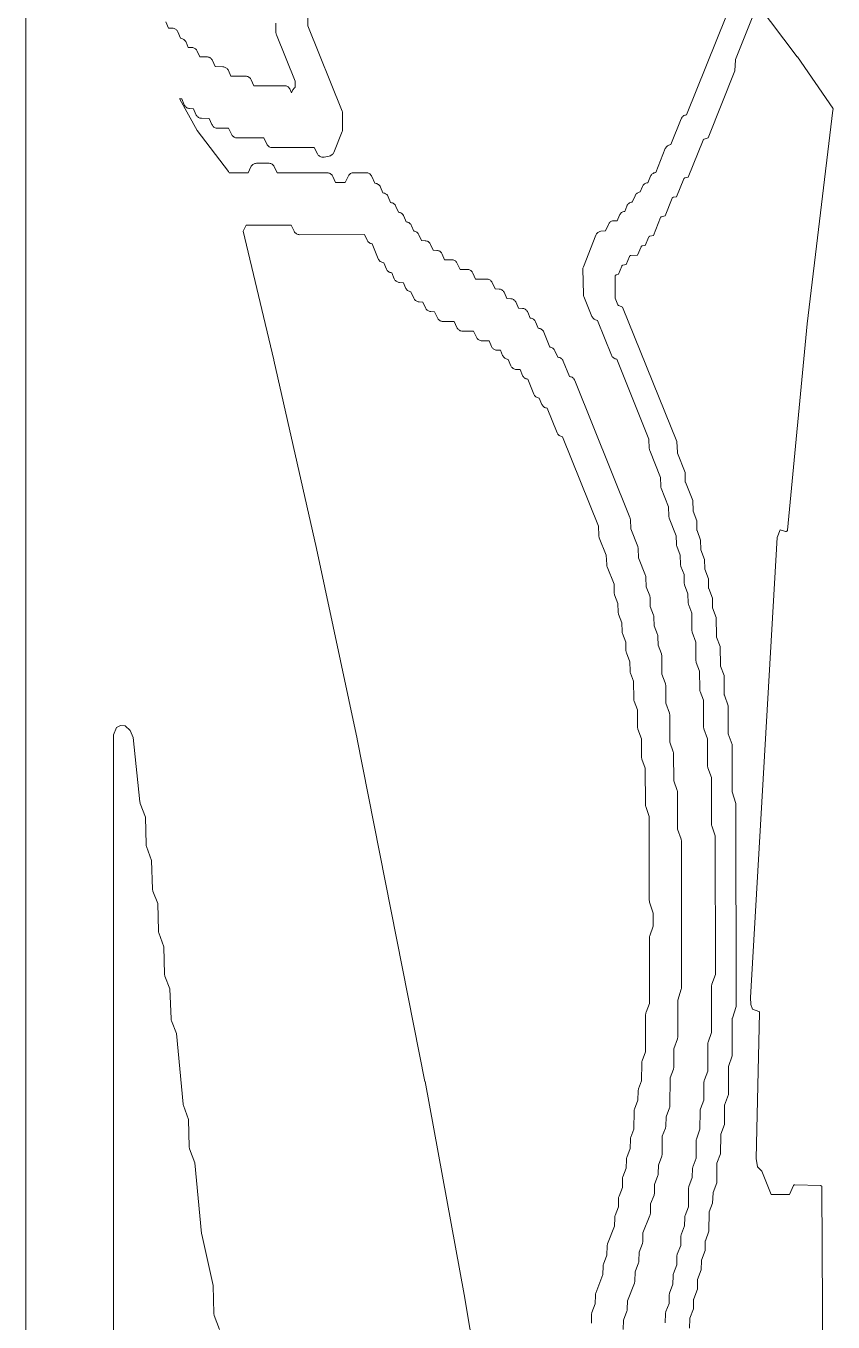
# Model space of a CAD drawing. Header units: inches. Extents: x 36 to 190, y -75 to 56.
# Drawn here: x 36.25 to 39.52, y -5.34 to -0.09 of the extents above; entities that cross this region are included whole.
import ezdxf

# ---------------------------------------------------------------- set-up
doc = ezdxf.new("R2010")
doc.units = ezdxf.units.IN
doc.layers.add('01_ORIGINAL_CAD', color=7, linetype='CONTINUOUS', lineweight=20)
doc.layers.add('03_ADDED_AREAS_SAME_COMPOSITION', color=7, linetype='CONTINUOUS', lineweight=15)

# ---------------------------------------------------------------- blocks, each defined once
blk = doc.blocks.new('04_NAUTILUS')
at = {"layer": '01_ORIGINAL_CAD'}
blk.add_line((36.2477, 17.9065), (36.2477, 55.9005), dxfattribs=at)
at = {"layer": '03_ADDED_AREAS_SAME_COMPOSITION'}
for points in [[(37.2598, 45.9231), (37.2611, 45.8849), (37.2614, 45.8821), (37.262, 45.8792), (37.2629, 45.8765), (37.3385, 45.688), (37.3386, 45.6627), (37.3385, 45.6627), (37.3359, 45.6609), (37.3337, 45.6588), (37.3316, 45.6564), (37.33, 45.6537), (37.3286, 45.6509), (37.3246, 45.6412), (37.3182, 45.6551), (37.3167, 45.6579), (37.3149, 45.6605), (37.3127, 45.6628), (37.3103, 45.6649), (37.3077, 45.6666), (37.3048, 45.6679), (37.3018, 45.6689), (37.2987, 45.6695), (37.2955, 45.6697), (37.1718, 45.6699), (37.1608, 45.6941), (37.1593, 45.6969), (37.1574, 45.6994), (37.1553, 45.7018), (37.1529, 45.7038), (37.1502, 45.7055), (37.1474, 45.7069), (37.1444, 45.7079), (37.1413, 45.7085), (37.1381, 45.7087), (37.0778, 45.7089), (37.0682, 45.7313), (37.0668, 45.7341), (37.065, 45.7367), (37.0629, 45.7391), (37.0606, 45.7412), (37.058, 45.743), (37.0552, 45.7444), (37.0523, 45.7455), (37.0492, 45.7462), (37.0461, 45.7465), (37.0146, 45.7476), (37.0033, 45.7723), (37.0018, 45.7751), (36.9999, 45.7776), (36.9978, 45.7799), (36.9954, 45.782), (36.9928, 45.7837), (36.9899, 45.7851), (36.9869, 45.786), (36.9839, 45.7867), (36.9807, 45.7869), (36.9518, 45.7871), (36.9422, 45.8096), (36.9408, 45.8124), (36.9391, 45.8149), (36.937, 45.8173), (36.9347, 45.8193), (36.9322, 45.8211), (36.9295, 45.8225), (36.9266, 45.8236), (36.9236, 45.8244), (36.9205, 45.8247), (36.9051, 45.8255), (36.8966, 45.8463), (36.8951, 45.8494), (36.8932, 45.8523), (36.8908, 45.8549), (36.8882, 45.8571), (36.8853, 45.8589), (36.8821, 45.8603), (36.8788, 45.8613), (36.8744, 45.8623), (36.8634, 45.8879), (36.862, 45.8907), (36.8603, 45.8933), (36.8583, 45.8956), (36.856, 45.8977), (36.8534, 45.8995), (36.8507, 45.9009), (36.8478, 45.902), (36.8448, 45.9027), (36.8417, 45.9031), (36.8256, 45.9039), (36.8142, 45.9289)], [(39.0861, 45.9548), (38.925, 45.552), (38.9208, 45.5511), (38.9175, 45.5501), (38.9144, 45.5487), (38.9114, 45.5468), (38.9088, 45.5446), (38.9065, 45.542), (38.9046, 45.5391), (38.9031, 45.536), (38.8614, 45.4323), (38.8536, 45.4296), (38.8504, 45.4282), (38.8474, 45.4263), (38.8447, 45.424), (38.8423, 45.4214), (38.8404, 45.4185), (38.8388, 45.4153), (38.7998, 45.3179), (38.7993, 45.3178), (38.796, 45.3173), (38.7929, 45.3163), (38.7899, 45.3148), (38.7871, 45.3131), (38.7846, 45.3109), (38.7824, 45.3085), (38.7805, 45.3057), (38.779, 45.3028), (38.7681, 45.277), (38.7636, 45.276), (38.7603, 45.2751), (38.7572, 45.2736), (38.7543, 45.2718), (38.7516, 45.2696), (38.7493, 45.267), (38.7474, 45.2641), (38.7459, 45.2611), (38.737, 45.2393), (38.7364, 45.2392), (38.7331, 45.2386), (38.73, 45.2376), (38.727, 45.2362), (38.7242, 45.2344), (38.7217, 45.2323), (38.7195, 45.2298), (38.7176, 45.2271), (38.7161, 45.2242), (38.7051, 45.1984), (38.7007, 45.1974), (38.6974, 45.1964), (38.6942, 45.195), (38.6913, 45.1932), (38.6887, 45.191), (38.6864, 45.1884), (38.6845, 45.1855), (38.683, 45.1824), (38.6741, 45.1607), (38.6734, 45.1606), (38.6702, 45.16), (38.667, 45.159), (38.6641, 45.1576), (38.6613, 45.1558), (38.6588, 45.1537), (38.6566, 45.1512), (38.6547, 45.1485), (38.6532, 45.1456), (38.6436, 45.1229), (38.6303, 45.1227), (38.6272, 45.1225), (38.6241, 45.1218), (38.6211, 45.1208), (38.6183, 45.1194), (38.6157, 45.1177), (38.6133, 45.1157), (38.6112, 45.1134), (38.6094, 45.1108), (38.6079, 45.1081), (38.5961, 45.0821), (38.5774, 45.0799), (38.574, 45.0793), (38.5708, 45.0782), (38.5678, 45.0767), (38.565, 45.0749), (38.5625, 45.0726), (38.5603, 45.0701), (38.5584, 45.0673), (38.557, 45.0642), (38.5066, 44.9365), (38.5056, 44.9334), (38.505, 44.9301), (38.5049, 44.9269), (38.5068, 44.8246), (38.5071, 44.8216), (38.5077, 44.8186), (38.5087, 44.8157), (38.5416, 44.7345), (38.5431, 44.7314), (38.545, 44.7285), (38.5473, 44.7259), (38.55, 44.7237), (38.5529, 44.7219), (38.5561, 44.7204), (38.5594, 44.7195), (38.5635, 44.7186), (38.6204, 44.5777), (38.6219, 44.5746), (38.6239, 44.5717), (38.6262, 44.5691), (38.6288, 44.5669), (38.6318, 44.565), (38.6349, 44.5636), (38.6383, 44.5626), (38.6423, 44.5617), (38.7725, 44.238), (38.7739, 44.2), (38.7742, 44.1972), (38.7748, 44.1943), (38.7757, 44.1916), (38.8198, 44.0813), (38.8204, 44.0473), (38.8207, 44.0444), (38.8212, 44.0415), (38.8221, 44.0387), (38.8515, 43.9635), (38.8528, 43.9254), (38.8531, 43.9226), (38.8537, 43.9198), (38.8546, 43.917), (38.883, 43.8459), (38.8836, 43.8119), (38.8838, 43.8091), (38.8843, 43.8063), (38.8852, 43.8035), (38.8989, 43.7675), (38.9002, 43.7293), (38.9005, 43.7264), (38.9011, 43.7237), (38.902, 43.721), (38.9146, 43.689), (38.9152, 43.655), (38.9154, 43.6521), (38.916, 43.6493), (38.9168, 43.6466), (38.9305, 43.6106), (38.9318, 43.5723), (38.9321, 43.5695), (38.9327, 43.5667), (38.9336, 43.564), (38.9461, 43.5323), (38.9463, 43.4633), (38.9465, 43.4605), (38.947, 43.4577), (38.9478, 43.455), (38.962, 43.415), (38.9627, 43.3413), (38.9629, 43.3384), (38.9634, 43.3355), (38.9643, 43.3327), (38.9778, 43.297), (38.9785, 43.2236), (38.9787, 43.2207), (38.9792, 43.2178), (38.9801, 43.215), (38.9936, 43.1793), (38.9939, 43.0709), (38.994, 43.0681), (38.9945, 43.0653), (38.9953, 43.0626), (39.0095, 43.0226), (39.0097, 42.9139), (39.0099, 42.9111), (39.0104, 42.9083), (39.0112, 42.9056), (39.0253, 42.8657), (39.0257, 42.6785), (39.0258, 42.6757), (39.0263, 42.6729), (39.0271, 42.6702), (39.0413, 42.6302), (39.0417, 42.0681), (39.0276, 42.0281), (39.0268, 42.0254), (39.0263, 42.0226), (39.0262, 42.0198), (39.0261, 41.8326), (39.012, 41.7926), (39.0112, 41.7899), (39.0108, 41.7871), (39.0106, 41.7843), (39.0105, 41.6759), (38.9971, 41.6402), (38.9962, 41.6373), (38.9957, 41.6345), (38.9955, 41.6315), (38.9949, 41.5582), (38.9814, 41.5224), (38.9806, 41.5196), (38.98, 41.5167), (38.9798, 41.5138), (38.9792, 41.4401), (38.9651, 41.4), (38.9643, 41.3973), (38.9638, 41.3945), (38.9637, 41.3917), (38.9636, 41.3227), (38.9511, 41.2909), (38.9502, 41.2883), (38.9496, 41.2855), (38.9493, 41.2826), (38.948, 41.2444), (38.9344, 41.2083), (38.9336, 41.2055), (38.933, 41.2026), (38.9328, 41.1997), (38.9323, 41.1263), (38.9188, 41.0905), (38.9179, 41.0878), (38.9174, 41.085), (38.9172, 41.0821), (38.9166, 41.0481), (38.904, 41.0161), (38.9032, 41.0134), (38.9026, 41.0106), (38.9023, 41.0078), (38.901, 40.9696), (38.8874, 40.9335), (38.8866, 40.9307), (38.886, 40.9279), (38.8858, 40.9251), (38.8852, 40.8908), (38.8717, 40.8549), (38.8709, 40.8522), (38.8703, 40.8494), (38.8701, 40.8465), (38.8696, 40.8123), (38.856, 40.7764), (38.8552, 40.7737), (38.8547, 40.7709), (38.8544, 40.768), (38.8539, 40.734), (38.8413, 40.702), (38.8404, 40.6993), (38.8398, 40.6965), (38.8396, 40.6937), (38.8383, 40.6555)], [(38.6683, 40.6282), (38.6696, 40.6664), (38.6832, 40.7025), (38.684, 40.7052), (38.6846, 40.708), (38.6848, 40.7109), (38.6853, 40.7449), (38.7136, 40.8161), (38.7145, 40.8188), (38.7151, 40.8216), (38.7154, 40.8245), (38.7167, 40.8627), (38.7303, 40.8988), (38.7311, 40.9016), (38.7316, 40.9044), (38.7319, 40.9072), (38.7324, 40.9415), (38.7459, 40.9774), (38.7468, 40.9801), (38.7473, 40.9829), (38.7475, 40.9858), (38.7481, 41.0198), (38.7764, 41.091), (38.7773, 41.0937), (38.7779, 41.0965), (38.7781, 41.0993), (38.7794, 41.1376), (38.793, 41.1737), (38.7939, 41.1764), (38.7944, 41.1792), (38.7946, 41.1821), (38.7952, 41.2163), (38.8087, 41.2522), (38.8096, 41.2549), (38.8101, 41.2578), (38.8103, 41.2606), (38.8109, 41.2948), (38.8244, 41.3307), (38.8253, 41.3335), (38.8258, 41.3364), (38.826, 41.3394), (38.8266, 41.4125), (38.8391, 41.4444), (38.84, 41.4471), (38.8406, 41.4499), (38.8408, 41.4527), (38.8421, 41.4909), (38.8557, 41.527), (38.8566, 41.5299), (38.8571, 41.5328), (38.8573, 41.5357), (38.8579, 41.6483), (38.8713, 41.6841), (38.8722, 41.6869), (38.8728, 41.6898), (38.873, 41.6927), (38.8735, 41.7663), (38.8877, 41.8064), (38.8885, 41.8091), (38.8889, 41.8119), (38.8891, 41.8147), (38.8892, 41.963), (38.9036, 42.0075), (38.9046, 42.0114), (38.9049, 42.0153), (38.9042, 42.6083), (38.9041, 42.6111), (38.9036, 42.6139), (38.9028, 42.6166), (38.8886, 42.6566), (38.8883, 42.8045), (38.8882, 42.8073), (38.8877, 42.8101), (38.8869, 42.8128), (38.8727, 42.8528), (38.8725, 42.9615), (38.8723, 42.9643), (38.8718, 42.9671), (38.871, 42.9698), (38.8569, 43.0097), (38.8566, 43.1185), (38.8564, 43.1213), (38.856, 43.1241), (38.8552, 43.1268), (38.841, 43.1668), (38.8403, 43.2404), (38.8401, 43.2434), (38.8395, 43.2462), (38.8387, 43.2491), (38.8251, 43.2848), (38.8244, 43.3582), (38.8242, 43.3611), (38.8237, 43.364), (38.8228, 43.3668), (38.8092, 43.4026), (38.8086, 43.4368), (38.8084, 43.4397), (38.8079, 43.4425), (38.807, 43.4452), (38.7934, 43.4811), (38.7928, 43.5153), (38.7926, 43.5182), (38.7921, 43.521), (38.7912, 43.5237), (38.7776, 43.5595), (38.777, 43.5938), (38.7768, 43.5966), (38.7763, 43.5994), (38.7754, 43.6022), (38.7618, 43.6382), (38.7604, 43.6764), (38.7601, 43.6793), (38.7595, 43.6821), (38.7586, 43.6848), (38.7302, 43.7561), (38.7288, 43.7941), (38.7285, 43.797), (38.728, 43.7998), (38.727, 43.8025), (38.6986, 43.8738), (38.6972, 43.9118), (38.697, 43.9147), (38.6964, 43.9175), (38.6954, 43.9203), (38.4722, 44.4754), (38.4706, 44.4785), (38.4687, 44.4814), (38.4664, 44.484), (38.4637, 44.4862), (38.4608, 44.4881), (38.4576, 44.4895), (38.4543, 44.4905), (38.4502, 44.4914), (38.4248, 44.5539), (38.4233, 44.557), (38.4214, 44.5599), (38.4191, 44.5624), (38.4164, 44.5647), (38.4135, 44.5665), (38.4103, 44.5679), (38.407, 44.5689), (38.4026, 44.5699), (38.3916, 44.5956), (38.3901, 44.5985), (38.3882, 44.6012), (38.386, 44.6037), (38.3835, 44.6058), (38.3807, 44.6076), (38.3777, 44.609), (38.3745, 44.61), (38.3713, 44.6106), (38.3707, 44.6106), (38.346, 44.6715), (38.3445, 44.6746), (38.3426, 44.6775), (38.3402, 44.68), (38.3376, 44.6823), (38.3347, 44.6841), (38.3315, 44.6855), (38.3282, 44.6865), (38.3238, 44.6875), (38.3128, 44.7132), (38.3113, 44.7161), (38.3094, 44.7188), (38.3072, 44.7213), (38.3047, 44.7234), (38.3019, 44.7252), (38.2989, 44.7266), (38.2957, 44.7276), (38.2925, 44.7282), (38.2916, 44.7283), (38.2813, 44.7524), (38.2799, 44.7551), (38.2781, 44.7577), (38.2761, 44.76), (38.2738, 44.7621), (38.2713, 44.7639), (38.2685, 44.7653), (38.2657, 44.7664), (38.2626, 44.7671), (38.2596, 44.7675), (38.2439, 44.7683), (38.234, 44.7915), (38.2326, 44.7943), (38.2309, 44.7968), (38.2289, 44.7992), (38.2266, 44.8013), (38.224, 44.803), (38.2213, 44.8045), (38.2184, 44.8056), (38.2154, 44.8063), (38.2123, 44.8066), (38.1967, 44.8075), (38.1867, 44.8307), (38.1853, 44.8334), (38.1836, 44.836), (38.1816, 44.8383), (38.1793, 44.8404), (38.1768, 44.8422), (38.174, 44.8436), (38.1711, 44.8447), (38.1681, 44.8455), (38.165, 44.8458), (38.149, 44.8466), (38.1375, 44.8717), (38.136, 44.8744), (38.1342, 44.877), (38.1321, 44.8793), (38.1297, 44.8814), (38.127, 44.8831), (38.1242, 44.8844), (38.1212, 44.8854), (38.1181, 44.886), (38.1149, 44.8863), (38.0699, 44.8865), (38.0588, 44.9108), (38.0573, 44.9135), (38.0555, 44.9161), (38.0533, 44.9184), (38.0509, 44.9204), (38.0483, 44.9222), (38.0455, 44.9235), (38.0425, 44.9245), (38.0394, 44.9251), (38.0362, 44.9254), (38.0069, 44.9256), (37.9958, 44.9499), (37.9943, 44.9527), (37.9925, 44.9552), (37.9903, 44.9576), (37.9879, 44.9596), (37.9853, 44.9613), (37.9824, 44.9627), (37.9795, 44.9637), (37.9764, 44.9643), (37.9732, 44.9645), (37.9443, 44.9647), (37.9347, 44.9872), (37.9333, 44.99), (37.9316, 44.9925), (37.9296, 44.9949), (37.9273, 44.9969), (37.9247, 44.9987), (37.922, 45.0002), (37.9191, 45.0013), (37.9161, 45.002), (37.913, 45.0023), (37.8974, 45.0032), (37.8874, 45.0264), (37.886, 45.0291), (37.8843, 45.0317), (37.8823, 45.034), (37.88, 45.0361), (37.8775, 45.0379), (37.8747, 45.0393), (37.8718, 45.0404), (37.8688, 45.0411), (37.8658, 45.0415), (37.8501, 45.0423), (37.8402, 45.0655), (37.8387, 45.0685), (37.8368, 45.0712), (37.8346, 45.0737), (37.8321, 45.0758), (37.8293, 45.0776), (37.8263, 45.079), (37.8231, 45.08), (37.8199, 45.0805), (37.8192, 45.0806), (37.8104, 45.1023), (37.8088, 45.1054), (37.8069, 45.1083), (37.8046, 45.1108), (37.8019, 45.113), (37.799, 45.1149), (37.7959, 45.1163), (37.7925, 45.1173), (37.7884, 45.1182), (37.7788, 45.1415), (37.7773, 45.1446), (37.7754, 45.1474), (37.7731, 45.15), (37.7704, 45.1522), (37.7675, 45.1541), (37.7643, 45.1555), (37.761, 45.1564), (37.7569, 45.1574), (37.7473, 45.1807), (37.7458, 45.1838), (37.7439, 45.1866), (37.7415, 45.1892), (37.7389, 45.1914), (37.736, 45.1933), (37.7328, 45.1947), (37.7295, 45.1956), (37.7253, 45.1965), (37.7158, 45.2199), (37.7143, 45.223), (37.7123, 45.2258), (37.71, 45.2284), (37.7074, 45.2306), (37.7045, 45.2324), (37.7013, 45.2339), (37.698, 45.2348), (37.6938, 45.2357), (37.6843, 45.2591), (37.6828, 45.2622), (37.6808, 45.265), (37.6785, 45.2676), (37.6759, 45.2698), (37.6729, 45.2716), (37.6698, 45.2731), (37.6665, 45.274), (37.6617, 45.2751), (37.6491, 45.3025), (37.6476, 45.3053), (37.6458, 45.3079), (37.6436, 45.3102), (37.6412, 45.3122), (37.6385, 45.314), (37.6357, 45.3153), (37.6326, 45.3163), (37.6295, 45.3169), (37.6264, 45.3171), (37.5756, 45.317), (37.5725, 45.3168), (37.5693, 45.3162), (37.5663, 45.3152), (37.5635, 45.3138), (37.5608, 45.3121), (37.5584, 45.3101), (37.5562, 45.3077), (37.5544, 45.3052), (37.5529, 45.3024), (37.5419, 45.2781), (37.5027, 45.278), (37.4917, 45.3022), (37.4902, 45.305), (37.4884, 45.3076), (37.4862, 45.3099), (37.4838, 45.3119), (37.4811, 45.3137), (37.4782, 45.315), (37.4752, 45.316), (37.4721, 45.3166), (37.469, 45.3168), (37.266, 45.3168), (37.2534, 45.3422), (37.2518, 45.3449), (37.25, 45.3473), (37.2478, 45.3496), (37.2454, 45.3515), (37.2427, 45.3531), (37.2399, 45.3544), (37.2369, 45.3553), (37.2339, 45.3559), (37.2308, 45.356), (37.1818, 45.3555), (37.1786, 45.3553), (37.1755, 45.3547), (37.1726, 45.3537), (37.1697, 45.3523), (37.1671, 45.3506), (37.1647, 45.3485), (37.1626, 45.3462), (37.1608, 45.3437), (37.1593, 45.3409), (37.1482, 45.3166), (37.0712, 45.3165), (37.0699, 45.3192), (37.068, 45.3221), (36.9411, 45.4881), (36.8711, 45.615), (36.8711, 45.6185), (36.8719, 45.6181), (36.875, 45.6172), (36.8783, 45.6166), (36.8792, 45.6165), (36.8895, 45.5924), (36.8909, 45.5897), (36.8926, 45.5871), (36.8946, 45.5848), (36.8969, 45.5827), (36.8995, 45.5809), (36.9022, 45.5795), (36.9051, 45.5784), (36.9081, 45.5776), (36.9112, 45.5773), (36.9268, 45.5765), (36.9368, 45.5533), (36.9382, 45.5505), (36.9399, 45.5479), (36.942, 45.5455), (36.9443, 45.5434), (36.9469, 45.5416), (36.9497, 45.5402), (36.9527, 45.5391), (36.9558, 45.5384), (36.9589, 45.5381), (36.9904, 45.537), (37.0017, 45.5123), (37.0032, 45.5095), (37.005, 45.507), (37.0071, 45.5046), (37.0096, 45.5026), (37.0122, 45.5009), (37.0151, 45.4995), (37.0181, 45.4985), (37.0211, 45.4979), (37.0243, 45.4977), (37.0693, 45.4975), (37.0804, 45.4732), (37.0819, 45.4704), (37.0838, 45.4678), (37.0859, 45.4655), (37.0883, 45.4635), (37.091, 45.4618), (37.0939, 45.4604), (37.0969, 45.4594), (37.1, 45.4588), (37.1031, 45.4586), (37.2117, 45.4584), (37.2243, 45.4331), (37.226, 45.4301), (37.2282, 45.4274), (37.2307, 45.425), (37.2335, 45.4229), (37.2366, 45.4213), (37.2398, 45.4201), (37.2432, 45.4194), (37.2467, 45.4192), (37.4164, 45.4195), (37.429, 45.3942), (37.4306, 45.3914), (37.4326, 45.3889), (37.4348, 45.3866), (37.4374, 45.3846), (37.4402, 45.383), (37.4431, 45.3817), (37.4462, 45.3809), (37.4494, 45.3804), (37.4527, 45.3804), (37.4559, 45.3807), (37.4766, 45.3845), (37.4796, 45.3853), (37.4826, 45.3864), (37.4853, 45.3879), (37.4879, 45.3898), (37.4902, 45.3919), (37.4922, 45.3943), (37.4939, 45.397), (37.4953, 45.3998), (37.5292, 45.4845), (37.5301, 45.4875), (37.5307, 45.4906), (37.5309, 45.4938), (37.5309, 45.5572), (37.5307, 45.5604), (37.5301, 45.5635), (37.5291, 45.5665), (37.3903, 45.9122), (37.3897, 45.9461)], [(38.9373, 40.6345), (38.9379, 40.672), (38.9379, 40.6727), (38.9381, 40.6734), (38.9383, 40.674), (38.9529, 40.713), (38.9536, 40.7505), (38.9536, 40.7512), (38.9537, 40.7519), (38.9539, 40.7526), (38.9686, 40.7915), (38.9692, 40.8291), (38.9693, 40.8297), (38.9694, 40.8304), (38.9696, 40.8311), (38.9843, 40.8701), (38.9849, 40.9076), (38.985, 40.9083), (38.9851, 40.9089), (38.9853, 40.9096), (39, 40.9486), (39.0006, 40.9861), (39.0007, 40.9868), (39.0008, 40.9875), (39.001, 40.9881), (39.0157, 41.0271), (39.0163, 41.1038), (39.0163, 41.1044), (39.0164, 41.1049), (39.0165, 41.1055), (39.0167, 41.106), (39.0305, 41.1412), (39.032, 41.1825), (39.032, 41.1832), (39.0321, 41.1838), (39.0323, 41.1844), (39.047, 41.2234), (39.0476, 41.3001), (39.0476, 41.3007), (39.0477, 41.3012), (39.0478, 41.3017), (39.048, 41.3022), (39.0627, 41.3412), (39.0633, 41.4179), (39.0633, 41.4184), (39.0634, 41.419), (39.0635, 41.4195), (39.0636, 41.42), (39.0783, 41.4589), (39.0789, 41.5357), (39.0789, 41.5364), (39.0791, 41.537), (39.0792, 41.5376), (39.0944, 41.5807), (39.0945, 41.6927), (39.0946, 41.6933), (39.0947, 41.694), (39.0949, 41.6947), (39.1101, 41.7377), (39.1101, 41.8889), (39.1102, 41.8896), (39.1103, 41.8902), (39.1104, 41.8908), (39.1258, 41.9382), (39.1252, 42.7605), (39.1097, 42.8078), (39.1095, 42.8084), (39.1094, 42.8091), (39.1094, 42.8097), (39.1091, 43.0001), (39.0938, 43.0432), (39.0936, 43.0438), (39.0935, 43.0445), (39.0935, 43.0451), (39.0932, 43.1571), (39.078, 43.2001), (39.0778, 43.2008), (39.0777, 43.2014), (39.0776, 43.2021), (39.0769, 43.2788), (39.0622, 43.3177), (39.062, 43.3182), (39.0619, 43.3187), (39.0618, 43.3193), (39.0618, 43.3198), (39.0611, 43.3965), (39.0463, 43.4354), (39.0462, 43.4359), (39.0461, 43.4365), (39.046, 43.437), (39.046, 43.4375), (39.0452, 43.5143), (39.0305, 43.5532), (39.0303, 43.5536), (39.0302, 43.5541), (39.0301, 43.5547), (39.0301, 43.5552), (39.0294, 43.5927), (39.0147, 43.6316), (39.0145, 43.6321), (39.0144, 43.6326), (39.0143, 43.6331), (39.0143, 43.6336), (39.0136, 43.6712), (38.9989, 43.7101), (38.9987, 43.7106), (38.9986, 43.7111), (38.9985, 43.7116), (38.9985, 43.7121), (38.9978, 43.7496), (38.9831, 43.7886), (38.9829, 43.789), (38.9828, 43.7895), (38.9827, 43.7901), (38.9827, 43.7906), (38.982, 43.8281), (38.9673, 43.867), (38.9671, 43.8675), (38.967, 43.868), (38.9669, 43.8685), (38.9669, 43.869), (38.9662, 43.9066), (38.9515, 43.9455), (38.9513, 43.9461), (38.9512, 43.9468), (38.9511, 43.9474), (38.9496, 43.9887), (38.9199, 44.0631), (38.9198, 44.0636), (38.9196, 44.0641), (38.9195, 44.0647), (38.9195, 44.0652), (38.9188, 44.1027), (38.8883, 44.1808), (38.8881, 44.1814), (38.888, 44.182), (38.8879, 44.1827), (38.8854, 44.2273), (38.6659, 44.773), (38.6501, 44.7785), (38.6496, 44.7787), (38.6491, 44.779), (38.6486, 44.7793), (38.6482, 44.7797), (38.6478, 44.78), (38.6474, 44.7805), (38.6471, 44.7809), (38.6468, 44.7814), (38.6466, 44.7819), (38.636, 44.8083), (38.6358, 44.8088), (38.6357, 44.8094), (38.6356, 44.8099), (38.6355, 44.8105), (38.6355, 44.8973), (38.6355, 44.8979), (38.6356, 44.8984), (38.6357, 44.899), (38.6359, 44.8996), (38.6362, 44.9001), (38.6365, 44.9006), (38.6368, 44.9011), (38.6372, 44.9015), (38.6376, 44.9019), (38.6381, 44.9022), (38.6386, 44.9025), (38.6391, 44.9028), (38.6396, 44.903), (38.6488, 44.9059), (38.6622, 44.9388), (38.6624, 44.9394), (38.6627, 44.9399), (38.6631, 44.9403), (38.6634, 44.9408), (38.6639, 44.9412), (38.6643, 44.9415), (38.6648, 44.9418), (38.6653, 44.9421), (38.6659, 44.9423), (38.6664, 44.9424), (38.6804, 44.9455), (38.6936, 44.9782), (38.6939, 44.9787), (38.6942, 44.9792), (38.6946, 44.9797), (38.695, 44.9802), (38.6955, 44.9806), (38.696, 44.9809), (38.6965, 44.9813), (38.6971, 44.9815), (38.6977, 44.9817), (38.6983, 44.9818), (38.6989, 44.9819), (38.7263, 44.9834), (38.7409, 45.0176), (38.7411, 45.0181), (38.7414, 45.0186), (38.7418, 45.0191), (38.7422, 45.0195), (38.7426, 45.0199), (38.7431, 45.0202), (38.7435, 45.0205), (38.7441, 45.0208), (38.7446, 45.021), (38.7452, 45.0211), (38.7457, 45.0212), (38.7577, 45.0225), (38.7723, 45.0569), (38.7726, 45.0574), (38.7729, 45.0579), (38.7732, 45.0583), (38.7736, 45.0588), (38.774, 45.0591), (38.7745, 45.0595), (38.775, 45.0598), (38.7755, 45.06), (38.776, 45.0602), (38.7766, 45.0604), (38.7905, 45.0635), (38.8195, 45.1354), (38.8197, 45.1359), (38.82, 45.1364), (38.8203, 45.1369), (38.8207, 45.1373), (38.8212, 45.1377), (38.8216, 45.1381), (38.8221, 45.1384), (38.8226, 45.1386), (38.8232, 45.1388), (38.8237, 45.139), (38.8377, 45.1421), (38.8666, 45.2139), (38.8669, 45.2145), (38.8672, 45.215), (38.8675, 45.2155), (38.8679, 45.2159), (38.8683, 45.2163), (38.8688, 45.2167), (38.8693, 45.217), (38.8698, 45.2172), (38.8704, 45.2174), (38.871, 45.2176), (38.8715, 45.2177), (38.8835, 45.219), (38.9138, 45.2926), (38.9141, 45.2931), (38.9144, 45.2936), (38.9147, 45.2941), (38.9151, 45.2945), (38.9155, 45.2949), (38.916, 45.2952), (38.9165, 45.2955), (38.917, 45.2958), (38.9175, 45.296), (38.9181, 45.2961), (38.932, 45.2992), (38.9924, 45.4497), (38.9926, 45.4502), (38.9929, 45.4507), (38.9933, 45.4511), (38.9936, 45.4516), (38.994, 45.4519), (38.9945, 45.4523), (38.9949, 45.4526), (38.9954, 45.4529), (38.996, 45.4531), (39.0118, 45.4587), (39.1204, 45.7302), (39.1229, 45.7749), (39.1229, 45.7756), (39.1231, 45.7762), (39.1233, 45.7768), (39.1989, 45.9659)], [(39.2115, 46.0012), (39.3737, 45.7869), (39.3738, 45.7867), (39.5175, 45.5792), (39.5178, 45.5787), (39.5181, 45.5782), (39.5183, 45.5777), (39.5184, 45.5772), (39.5185, 45.5766), (39.5186, 45.5761), (39.5186, 45.5755), (39.5185, 45.5749), (39.5179, 45.5709), (39.4135, 44.7042), (39.3341, 43.8687), (39.334, 43.8681), (39.3338, 43.8676), (39.3336, 43.867), (39.3334, 43.8665), (39.3331, 43.866), (39.3327, 43.8655), (39.3324, 43.8651), (39.3319, 43.8647), (39.3315, 43.8643), (39.331, 43.864), (39.3304, 43.8638), (39.3299, 43.8636), (39.3293, 43.8634), (39.3287, 43.8633), (39.3282, 43.8633), (39.3276, 43.8633), (39.327, 43.8634), (39.3264, 43.8635), (39.3045, 43.8698), (39.2924, 43.8387), (39.1842, 41.9738), (39.1859, 41.946), (39.1927, 41.9275), (39.2172, 41.9178), (39.2178, 41.9175), (39.2183, 41.9172), (39.2188, 41.9169), (39.2192, 41.9165), (39.2196, 41.916), (39.22, 41.9155), (39.2203, 41.915), (39.2206, 41.9144), (39.2208, 41.9139), (39.2209, 41.9133), (39.221, 41.9127), (39.221, 41.9121), (39.2069, 41.3214), (39.2117, 41.2879), (39.2289, 41.2721), (39.2293, 41.2717), (39.2296, 41.2713), (39.23, 41.2709), (39.2302, 41.2704), (39.2304, 41.2699), (39.2675, 41.1762), (39.3418, 41.1764), (39.3579, 41.2117), (39.3582, 41.2122), (39.3585, 41.2127), (39.3589, 41.2132), (39.3593, 41.2136), (39.3597, 41.214), (39.3602, 41.2143), (39.3607, 41.2146), (39.3613, 41.2149), (39.3618, 41.215), (39.3624, 41.2152), (39.363, 41.2152), (39.3636, 41.2152), (39.4679, 41.2116), (39.4684, 41.2116), (39.469, 41.2115), (39.4696, 41.2113), (39.4701, 41.2111), (39.4706, 41.2109), (39.4711, 41.2106), (39.4715, 41.2102), (39.472, 41.2098), (39.4723, 41.2094), (39.4727, 41.2089), (39.473, 41.2084), (39.4732, 41.2079), (39.4734, 41.2074), (39.4735, 41.2068), (39.4736, 41.2063), (39.4737, 41.2057), (39.4826, 39.4871)], [(38.1581, 39.9682), (38.0231, 40.7702), (38.0231, 40.7705), (37.865, 41.6337), (37.8649, 41.6341), (37.5899, 43.0218), (37.5899, 43.0221), (37.4246, 43.7944), (37.4246, 43.7947), (37.2521, 44.5581), (37.252, 44.5584), (37.1278, 45.08), (37.1402, 45.105), (37.2312, 45.1052), (37.3222, 45.1053), (37.3347, 45.08), (37.3365, 45.077), (37.3387, 45.0743), (37.3412, 45.0719), (37.344, 45.0699), (37.3471, 45.0683), (37.3503, 45.0671), (37.3537, 45.0664), (37.3572, 45.0662), (37.6203, 45.0666), (37.6299, 45.0443), (37.6314, 45.0414), (37.6333, 45.0386), (37.6355, 45.0362), (37.638, 45.034), (37.6408, 45.0323), (37.6438, 45.0309), (37.6469, 45.0299), (37.6502, 45.0293), (37.6508, 45.0292), (37.6755, 44.9684), (37.677, 44.9653), (37.6789, 44.9624), (37.6812, 44.9598), (37.6839, 44.9576), (37.6868, 44.9558), (37.69, 44.9543), (37.6933, 44.9534), (37.6977, 44.9524), (37.7087, 44.9267), (37.7102, 44.9238), (37.7121, 44.921), (37.7143, 44.9186), (37.7168, 44.9164), (37.7196, 44.9147), (37.7226, 44.9133), (37.7258, 44.9123), (37.729, 44.9117), (37.7299, 44.9116), (37.7402, 44.8875), (37.7416, 44.8848), (37.7433, 44.8822), (37.7454, 44.8798), (37.7477, 44.8778), (37.7502, 44.876), (37.7529, 44.8746), (37.7558, 44.8735), (37.7588, 44.8727), (37.7619, 44.8724), (37.7773, 44.8716), (37.7858, 44.8508), (37.7873, 44.8477), (37.7893, 44.8448), (37.7916, 44.8423), (37.7942, 44.84), (37.7971, 44.8382), (37.8003, 44.8368), (37.8036, 44.8358), (37.808, 44.8349), (37.819, 44.8092), (37.8204, 44.8064), (37.8221, 44.8038), (37.8241, 44.8015), (37.8264, 44.7994), (37.829, 44.7977), (37.8317, 44.7962), (37.8346, 44.7951), (37.8376, 44.7944), (37.8407, 44.794), (37.8563, 44.7932), (37.8663, 44.77), (37.8677, 44.7672), (37.8694, 44.7647), (37.8714, 44.7623), (37.8737, 44.7603), (37.8762, 44.7585), (37.879, 44.7571), (37.8819, 44.756), (37.8849, 44.7552), (37.8879, 44.7549), (37.904, 44.754), (37.9155, 44.729), (37.917, 44.7262), (37.9188, 44.7237), (37.9209, 44.7213), (37.9233, 44.7193), (37.926, 44.7176), (37.9288, 44.7162), (37.9318, 44.7152), (37.9349, 44.7146), (37.9381, 44.7144), (37.9831, 44.7142), (37.9942, 44.6899), (37.9957, 44.6871), (37.9975, 44.6846), (37.9997, 44.6822), (38.0021, 44.6802), (38.0047, 44.6785), (38.0076, 44.6771), (38.0106, 44.6761), (38.0137, 44.6755), (38.0168, 44.6753), (38.0619, 44.6751), (38.073, 44.6508), (38.0745, 44.648), (38.0763, 44.6455), (38.0784, 44.6432), (38.0808, 44.6411), (38.0835, 44.6394), (38.0863, 44.638), (38.0893, 44.6371), (38.0924, 44.6364), (38.0955, 44.6362), (38.1244, 44.636), (38.134, 44.6135), (38.1354, 44.6107), (38.1372, 44.6082), (38.1392, 44.6058), (38.1415, 44.6038), (38.144, 44.602), (38.1467, 44.6006), (38.1496, 44.5995), (38.1526, 44.5987), (38.1557, 44.5984), (38.1711, 44.5976), (38.1796, 44.5768), (38.1811, 44.5737), (38.1831, 44.5708), (38.1854, 44.5682), (38.188, 44.566), (38.1909, 44.5642), (38.1941, 44.5628), (38.1974, 44.5618), (38.2018, 44.5608), (38.2128, 44.5352), (38.2142, 44.5324), (38.2159, 44.5298), (38.218, 44.5275), (38.2203, 44.5254), (38.2228, 44.5236), (38.2255, 44.5222), (38.2284, 44.5211), (38.2314, 44.5204), (38.2345, 44.52), (38.2502, 44.5192), (38.2601, 44.496), (38.2616, 44.493), (38.2635, 44.4903), (38.2657, 44.4879), (38.2682, 44.4857), (38.271, 44.4839), (38.274, 44.4825), (38.2771, 44.4815), (38.2804, 44.481), (38.281, 44.4809), (38.3057, 44.4201), (38.3072, 44.417), (38.3091, 44.4141), (38.3114, 44.4115), (38.3141, 44.4093), (38.317, 44.4074), (38.3202, 44.406), (38.3235, 44.405), (38.3279, 44.4041), (38.3389, 44.3784), (38.3404, 44.3754), (38.3423, 44.3727), (38.3445, 44.3703), (38.347, 44.3681), (38.3498, 44.3663), (38.3528, 44.3649), (38.356, 44.3639), (38.3592, 44.3634), (38.3598, 44.3633), (38.4002, 44.2633), (38.4017, 44.2602), (38.4037, 44.2573), (38.406, 44.2547), (38.4087, 44.2525), (38.4116, 44.2506), (38.4147, 44.2492), (38.4181, 44.2482), (38.4222, 44.2473), (38.5681, 43.8844), (38.5695, 43.8464), (38.5698, 43.8435), (38.5704, 43.8407), (38.5713, 43.838), (38.5997, 43.7667), (38.6011, 43.7287), (38.6013, 43.7259), (38.6019, 43.7231), (38.6028, 43.7203), (38.6312, 43.6492), (38.6318, 43.6152), (38.632, 43.6124), (38.6326, 43.6096), (38.6334, 43.6068), (38.647, 43.571), (38.6476, 43.5368), (38.6478, 43.5339), (38.6484, 43.5311), (38.6492, 43.5284), (38.6628, 43.4925), (38.6634, 43.4583), (38.6637, 43.4554), (38.6642, 43.4526), (38.6651, 43.4499), (38.6786, 43.4141), (38.6792, 43.3798), (38.6795, 43.377), (38.68, 43.3742), (38.6809, 43.3714), (38.6945, 43.3354), (38.6959, 43.2972), (38.6961, 43.2943), (38.6967, 43.2915), (38.6976, 43.2888), (38.7102, 43.257), (38.7109, 43.1839), (38.7111, 43.1809), (38.7116, 43.178), (38.7125, 43.1752), (38.726, 43.1396), (38.7262, 43.0704), (38.7264, 43.0676), (38.7269, 43.0648), (38.7277, 43.0621), (38.7419, 43.0221), (38.7426, 42.9484), (38.7428, 42.9455), (38.7433, 42.9426), (38.7442, 42.9398), (38.7577, 42.9042), (38.7579, 42.7565), (38.7581, 42.7537), (38.7586, 42.7509), (38.7594, 42.7482), (38.7736, 42.7082), (38.7738, 42.3683), (38.7741, 42.3644), (38.7751, 42.3605), (38.7896, 42.3161), (38.7896, 42.2898), (38.7896, 42.2639), (38.7755, 42.2239), (38.7747, 42.2212), (38.7743, 42.2184), (38.7741, 42.2156), (38.7741, 41.9501), (38.7607, 41.9145), (38.7598, 41.9116), (38.7593, 41.9087), (38.7591, 41.9057), (38.7586, 41.7539), (38.7451, 41.7182), (38.7442, 41.7154), (38.7437, 41.7125), (38.7435, 41.7096), (38.7429, 41.6364), (38.7304, 41.6045), (38.7295, 41.6018), (38.7289, 41.5991), (38.7287, 41.5962), (38.7274, 41.558), (38.7138, 41.5219), (38.7129, 41.5191), (38.7124, 41.5162), (38.7122, 41.5133), (38.7116, 41.4401), (38.6991, 41.4082), (38.6982, 41.4055), (38.6976, 41.4028), (38.6973, 41.3999), (38.696, 41.3617), (38.6824, 41.3256), (38.6816, 41.3228), (38.681, 41.32), (38.6808, 41.3172), (38.6803, 41.2829), (38.6668, 41.2471), (38.6659, 41.2443), (38.6654, 41.2415), (38.6652, 41.2387), (38.6646, 41.2044), (38.6511, 41.1685), (38.6502, 41.1658), (38.6497, 41.163), (38.6495, 41.1601), (38.6489, 41.1259), (38.6354, 41.09), (38.6345, 41.0873), (38.634, 41.0845), (38.6338, 41.0816), (38.6332, 41.0476), (38.605, 40.9764), (38.6041, 40.9737), (38.6035, 40.9709), (38.6032, 40.968), (38.6019, 40.9298), (38.5883, 40.8937), (38.5875, 40.8909), (38.5869, 40.8881), (38.5867, 40.8853), (38.5861, 40.8512), (38.557, 40.7761), (38.5561, 40.7733), (38.5555, 40.7704), (38.5553, 40.7675), (38.5547, 40.7332), (38.5412, 40.6973), (38.5404, 40.6946), (38.5398, 40.6918), (38.5396, 40.6889), (38.5391, 40.6549)], [(36.6039, 30.854), (36.6028, 43.0389), (36.615, 43.0685), (36.6311, 43.0771), (36.6499, 43.0753), (36.6703, 43.0563), (36.6825, 43.0283), (36.7097, 42.767), (36.7102, 42.7639), (36.7112, 42.7609), (36.7321, 42.7049), (36.7346, 42.5941), (36.7348, 42.5913), (36.7353, 42.5885), (36.7362, 42.5859), (36.7571, 42.5298), (36.7607, 42.4131), (36.761, 42.4103), (36.7616, 42.4075), (36.7624, 42.4048), (36.7821, 42.3547), (36.7846, 42.2441), (36.7848, 42.2413), (36.7853, 42.2385), (36.7862, 42.2359), (36.8071, 42.1799), (36.8096, 42.0691), (36.8098, 42.0662), (36.8104, 42.0633), (36.8113, 42.0606), (36.8311, 42.0094), (36.8357, 41.8879), (36.836, 41.8851), (36.8366, 41.8824), (36.8374, 41.8798), (36.8574, 41.8288), (36.8847, 41.5423), (36.8852, 41.539), (36.8862, 41.5359), (36.9071, 41.4799), (36.9096, 41.3691), (36.9098, 41.3663), (36.9103, 41.3635), (36.9112, 41.3609), (36.9324, 41.304), (36.9597, 41.0173), (36.9602, 41.0141), (37.007, 40.8066), (37.0096, 40.6941), (37.0098, 40.6913), (37.0103, 40.6885), (37.0112, 40.6859), (37.0324, 40.629)]]:
    blk.add_lwpolyline(points, dxfattribs=at)

msp = doc.modelspace()

# ---------------------------------------------------------------- block references
msp.add_blockref('04_NAUTILUS', (0, -46))

doc.saveas('drawing.dxf')
